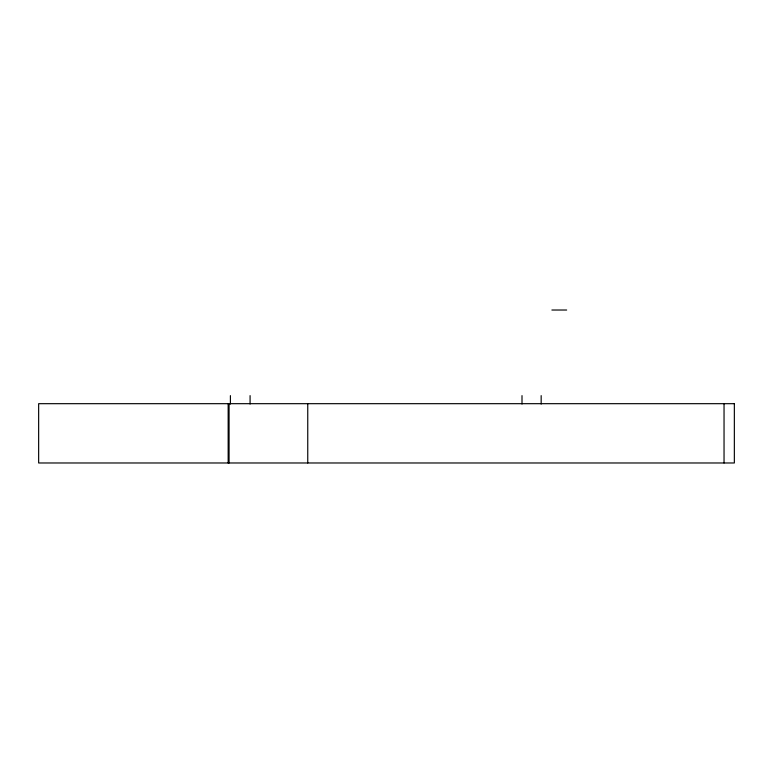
<?xml version="1.0" encoding="UTF-8"?>
<svg xmlns="http://www.w3.org/2000/svg" width="773" height="773" viewBox="0 0 773 773"><rect width="100%" height="100%" fill="white"/><g stroke="black" fill="none" stroke-linecap="round" stroke-linejoin="round"><path stroke-width="1.16" d="M551.893 310.021L566.657 310.021M724.04 403.68L724.04 462.979M541.168 395.621L541.168 404.047M522.007 395.621L522.007 404.047M307.751 403.68L307.751 462.979M250.085 395.621L250.085 404.047M230.402 395.621L230.402 404.047M229.069 403.68L229.069 462.979M228.17 403.68L228.17 462.979M734.35 403.68L38.65 403.68L38.65 462.979L734.35 462.979L734.35 403.68"/></g></svg>
